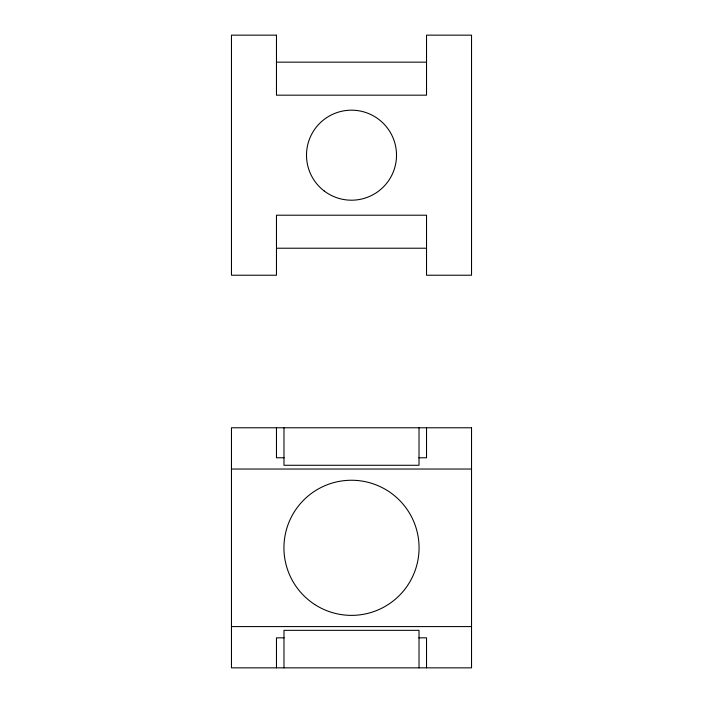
<?xml version="1.0" encoding="UTF-8"?>
<svg xmlns="http://www.w3.org/2000/svg" width="703" height="703" viewBox="0 0 703 703"><rect width="100%" height="100%" fill="white"/><g stroke="black" fill="none" stroke-linecap="round" stroke-linejoin="round"><path stroke-width="1.05" d="M276.472 62.163L426.528 62.163M276.472 248.221L426.528 248.221M284.144 457.785L276.472 457.785L276.472 427.776M418.856 457.785L426.528 457.785L426.528 427.776M231.463 469.033L471.537 469.033M231.463 626.584L471.537 626.584M284.144 637.841L276.472 637.841L276.472 667.85M418.856 637.841L426.528 637.841L426.528 667.85M419.023 427.776L419.023 465.281L283.977 465.281L283.977 427.776M419.023 667.85L419.023 630.336L283.977 630.336L283.977 667.85M276.472 35.15L231.463 35.15L231.463 275.224L276.472 275.224L276.472 215.206L426.528 215.206L426.528 275.224L471.537 275.224L471.537 35.15L426.528 35.15L426.528 95.169L276.472 95.169L276.472 35.15M471.537 427.776L231.463 427.776L231.463 667.85L471.537 667.85L471.537 427.776M314.698 604.475A67.567 67.567 0 0 0 418.97 551.354A67.567 67.567 0 0 0 320.832 487.61A67.567 67.567 0 0 0 314.698 604.475M324.101 190.9A45.018 45.018 0 0 0 396.132 161.066A45.018 45.018 0 0 0 334.276 113.605A45.018 45.018 0 0 0 324.101 190.9"/></g></svg>
